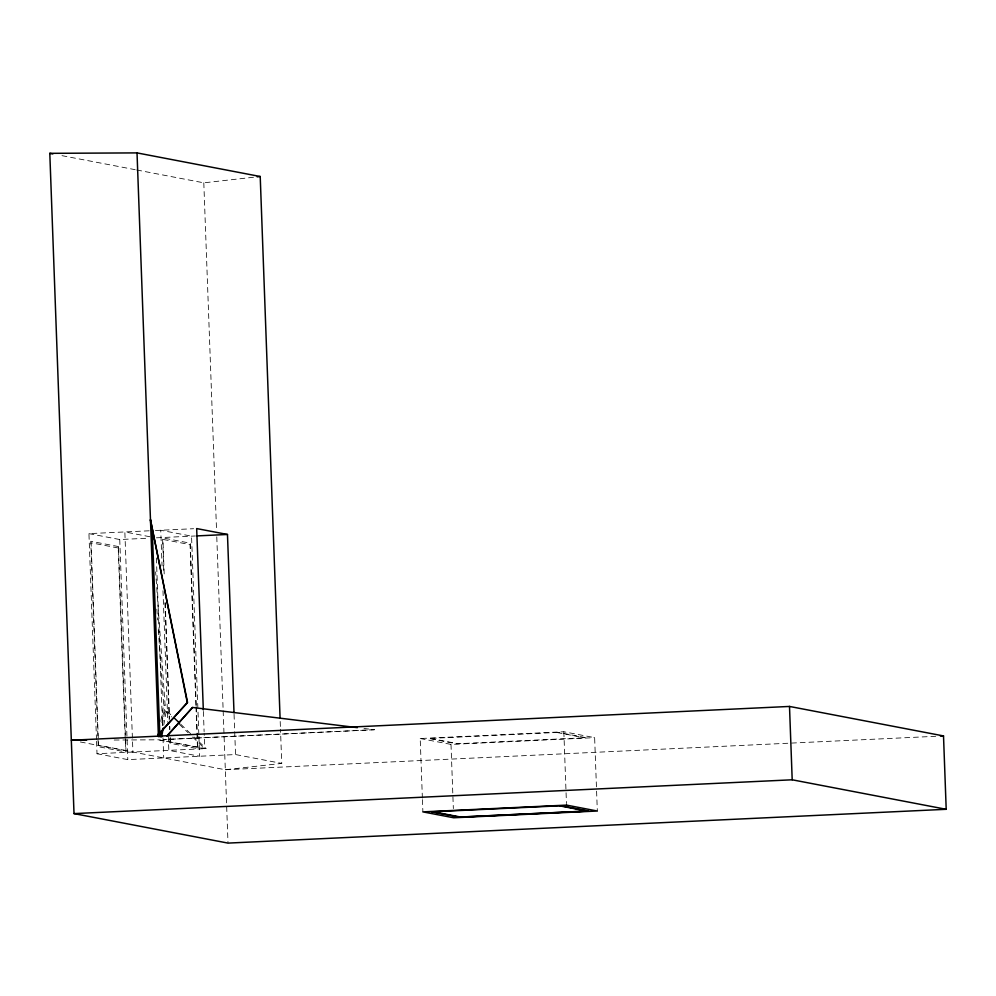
<?xml version="1.0" encoding="UTF-8"?>
<svg xmlns="http://www.w3.org/2000/svg" width="996" height="996" viewBox="0 0 996 996"><rect width="100%" height="100%" fill="white"/><g stroke="black" fill="none" stroke-linecap="round" stroke-linejoin="round"><path stroke-width="0.75" stroke-dasharray="4.98 3.74" d="M160.742 721.403L163.668 705.156L158.152 627.704M161.912 722.81L165.099 705.093L155.625 571.878M162.286 725.287L164.95 710.546L166.382 710.484L171.91 715.775M163.73 725.213L166.382 710.484M136.713 169.98L203.806 182.828L254.117 177.176M80.34 741.97L225.32 769.734L281.744 763.409L280.486 729.246M96.5 739.779L88.943 533.632L150.06 530.756M155.413 530.507L193.61 528.714M88.943 533.632L119.744 539.533L148.778 538.176M156.409 537.815L195.378 535.973M163.668 705.156L165.099 705.093M374.309 729.732L163.618 739.567L374.309 729.732L363.229 728.35M159.634 740.016L206.172 748.594L194.021 736.94M96.562 741.323L97.01 753.723L206.172 748.594M422.379 798.12L420.2 738.522L563.836 731.761L594.637 737.65L596.542 789.616M97.01 753.723L127.812 759.624L235.542 754.557L281.744 763.409M420.2 738.522L451.001 744.41L594.637 737.65M225.32 769.734L935.742 736.293M114.167 740.028L158.538 739.804L204.74 748.656L204.168 733.156M62.001 155.662L135.182 169.681M149.786 536.72L124.849 531.951L132.916 752.042M557.063 732.521L584.166 737.712M430.658 738.459L457.762 743.651M180.749 724.241L192.913 735.882M164.95 710.546L171.573 716.908M179.317 724.316L188.157 732.782M192.577 737.015L204.74 748.656M156.833 609.129L157.605 619.96M596.592 791.148L597.326 811.018M563.836 731.761L566.463 803.585M451.001 744.41L453.354 808.603M422.441 799.651L422.889 811.877M280.2 721.49L280.436 727.69M234.06 714.257L235.542 754.557M203.806 182.828L216.555 530.631M216.779 536.832L223.104 709.177M223.154 710.733L228.009 843.102M203.371 711.455L204.118 731.612M198.839 734.55L191.556 536.159L160.754 530.258L162.062 565.902M198.889 736.094L199.636 756.25L168.834 750.349L168.324 736.393M196.237 705.367L190.286 543.194L162.572 537.89L163.867 573.41M196.287 706.911L197.196 731.624M197.258 733.168L197.818 748.619L170.104 743.302L169.88 737.127M195.926 705.355L190.037 544.6L162.933 539.409L164.29 576.51M195.988 706.899L196.897 731.637M196.947 733.181L197.457 747.087M165.249 602.792L169.507 718.714M169.793 726.445L169.905 729.533M170.191 737.264L170.353 741.896M164.95 602.754L169.258 720.145M169.482 726.321L169.594 729.408M162.983 590.703L167.814 722.449M156.384 557.997L162.522 725.387M162.983 737.787L163.718 757.944M119.744 539.533L127.812 759.624M558.196 732.384L428.915 738.472L456.641 743.788L585.909 737.7L558.196 732.384M118.474 546.58L90.748 541.264L98.28 746.689L126.006 751.992L118.474 546.58M118.213 547.987L91.109 542.795L98.542 745.282L125.645 750.474L118.213 547.987"/><path stroke-width="1.49" d="M150.994 527.108L150.471 519.713L187.584 702.566L158.352 734.625L158.601 733.218M160.157 737.065L161.228 731.176M161.601 737.003L163.195 728.163M158.352 734.625L187.273 702.504L150.471 519.713M166.718 736.131L192.552 707.459L357.39 727.653M167.029 736.193L192.552 707.459M257.167 176.84L260.217 176.504L280.088 718.377M196.909 535.91L227.474 534.466L234.01 712.713M260.217 176.504L137.025 152.898L49.8 153.334L74.015 813.608L228.009 843.102L946.2 809.3L943.511 735.932L789.504 706.438L71.326 740.24L86.627 740.165M940.398 736.081L943.511 735.932M74.015 813.608L792.193 779.793L946.2 809.3M49.8 153.334L52.85 153.919M227.474 534.466L196.673 528.565L203.321 709.911M559.752 805.876L586.856 811.068L460.463 817.019L433.347 811.827M174.126 717.892L179.654 723.183M789.504 706.438L792.193 779.793M152.226 528.453L159.734 733.081M137.025 152.898L158.426 736.704M566.525 805.117L422.889 811.877L453.69 817.778L597.326 811.018L566.525 805.117M560.885 805.752L431.604 811.84L459.33 817.143L588.599 811.055L560.885 805.752"/></g></svg>
